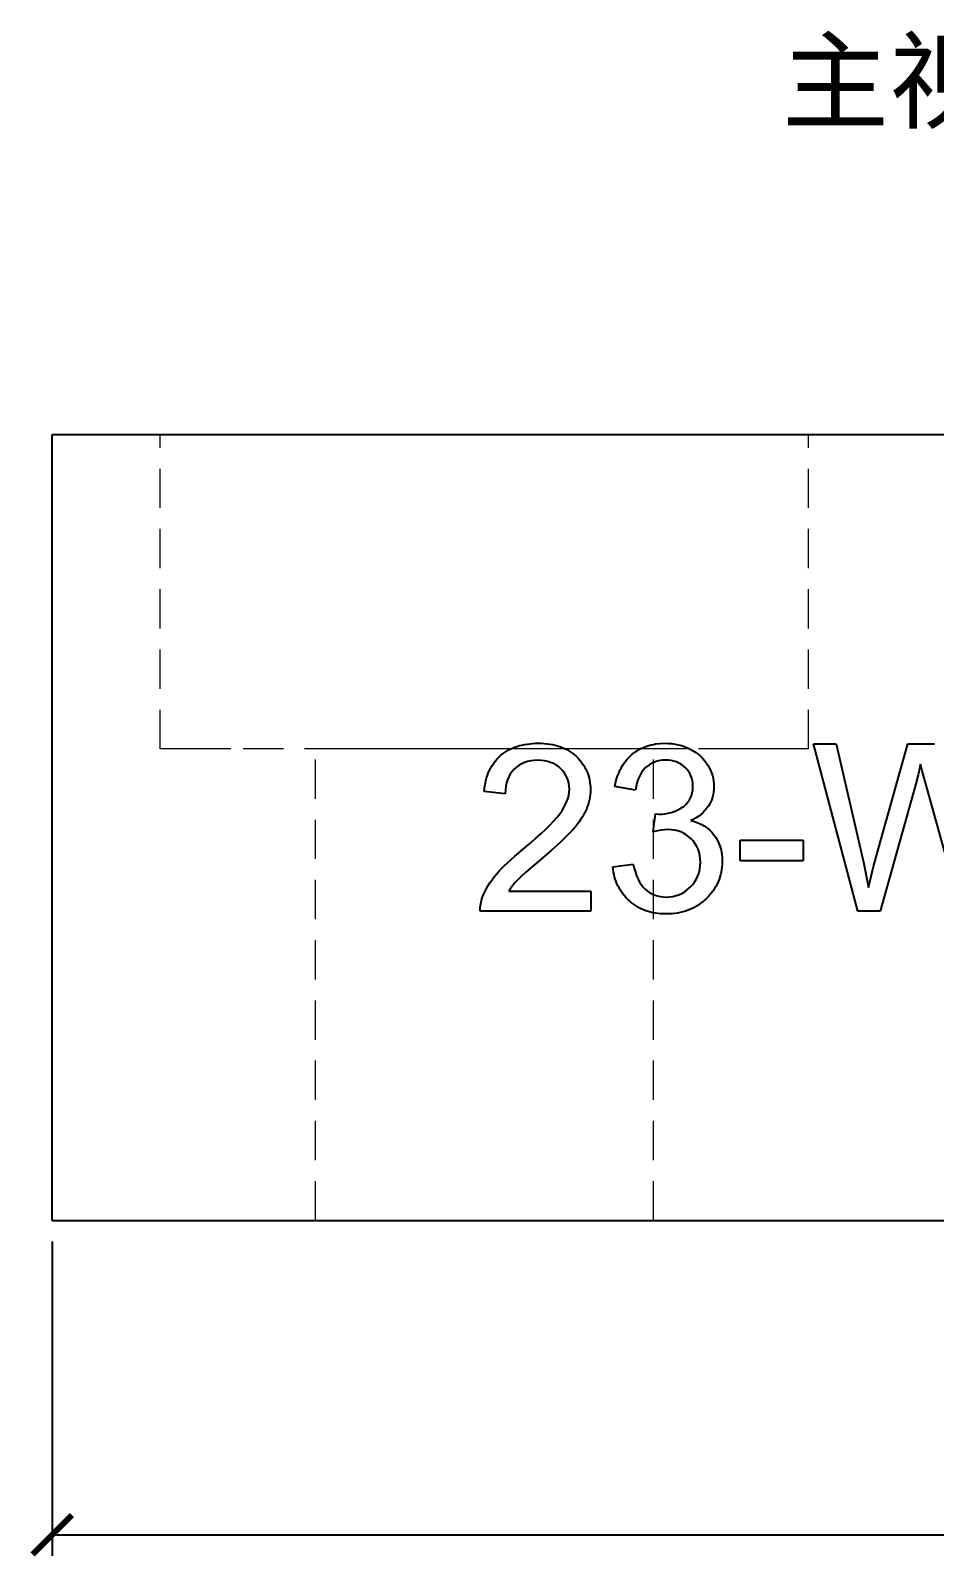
# Model space of a CAD drawing. Header units: millimetres. Extents: x 6 to 207, y 20 to 91.
# Drawn here: x 40.39 to 51.89, y 53.06 to 72.48 of the extents above; entities that cross this region are included whole.
import ezdxf
from ezdxf.enums import TextEntityAlignment as Align

# ---------------------------------------------------------------- set-up
doc = ezdxf.new("R2010")
doc.units = ezdxf.units.MM
doc.linetypes.add('WP_HIDDEN', pattern=[2.3, 1.5, -0.8])
for name, color, linetype, lineweight in [('ANNOTATIONS', 7, 'CONTINUOUS', 18), ('DIMENSIONS', 7, 'CONTINUOUS', 18), ('HIDDEN', 7, 'WP_HIDDEN', 13), ('VISIBLE', 7, 'CONTINUOUS', 25)]:
    doc.layers.add(name, color=color, linetype=linetype, lineweight=lineweight)
doc.styles.add('CJK', font='Arial Unicode.ttf')
doc.styles.add('OpenSansCondensed-Light', font='OpenSansCondensed-Light.ttf')
doc.dimstyles.new('EZDXF', dxfattribs={"dimtxt": 0.25, "dimasz": 0.175, "dimexe": 0.375, "dimexo": 0.125, "dimgap": 0.1, "dimtad": 1, "dimlfac": 100, "dimzin": 12, "dimdsep": 46, "dimtxsty": 'OpenSansCondensed-Light', "dimblk": 'ARCHTICK', "dimcen": 2.5, "dimazin": 3, "dimtfac": 0.5, "dimtmove": 2, "dimatfit": 3})

# ---------------------------------------------------------------- blocks, each defined once
blk = doc.blocks.new('_ARCHTICK')
at = {"color": 0, "linetype": 'BYBLOCK', "const_width": 0.15}
blk.add_lwpolyline([(-0.5, -0.5), (0.5, 0.5)], dxfattribs=at)

msp = doc.modelspace()

# ---------------------------------------------------------------- linework, layer by layer
at = {"layer": 'HIDDEN', "ltscale": 0.333333}
for p, q in [((42.04167, 63.33333), (42.04167, 67.33333)), ((50.29167, 63.33333), (50.29167, 67.33333)), ((44.01667, 57.33333), (44.01667, 63.33333)), ((48.31667, 57.33333), (48.31667, 63.33333))]:
    msp.add_line(p, q, dxfattribs=at)
for points in [[(50.29167, 67.33333), (50.18824, 67.33333), (49.88316, 67.33333), (49.39172, 67.33333), (48.73856, 67.33333), (47.95644, 67.33333), (47.08457, 67.33333), (46.16667, 67.33333), (45.24877, 67.33333), (44.3769, 67.33333), (43.59477, 67.33333), (42.94161, 67.33333), (42.45017, 67.33333), (42.14509, 67.33333), (42.04167, 67.33333)], [(50.29167, 63.33333), (50.18824, 63.33333), (49.88316, 63.33333), (49.39172, 63.33333), (48.73856, 63.33333), (47.95644, 63.33333), (47.08457, 63.33333), (46.16667, 63.33333), (45.24877, 63.33333), (44.3769, 63.33333), (43.59477, 63.33333), (42.94161, 63.33333), (42.45017, 63.33333), (42.14509, 63.33333), (42.04167, 63.33333)], [(48.31667, 63.33333), (48.26276, 63.33333), (48.10375, 63.33333), (47.8476, 63.33333), (47.50717, 63.33333), (47.09952, 63.33333), (46.64509, 63.33333), (46.16667, 63.33333), (45.68825, 63.33333), (45.23382, 63.33333), (44.82616, 63.33333), (44.48573, 63.33333), (44.22958, 63.33333), (44.07057, 63.33333), (44.01667, 63.33333)], [(48.31667, 57.33333), (48.26276, 57.33333), (48.10375, 57.33333), (47.8476, 57.33333), (47.50717, 57.33333), (47.09952, 57.33333), (46.64509, 57.33333), (46.16667, 57.33333), (45.68825, 57.33333), (45.23382, 57.33333), (44.82616, 57.33333), (44.48573, 57.33333), (44.22958, 57.33333), (44.07057, 57.33333), (44.01667, 57.33333)]]:
    msp.add_lwpolyline(points, dxfattribs=at)
at = {"layer": 'VISIBLE'}
for p, q in [((40.66667, 57.33333), (40.66667, 67.33333)), ((40.66667, 67.33333), (66.66667, 67.33333)), ((46.44244, 63.3019), (46.46829, 63.31727)), ((46.46829, 63.31727), (46.4951, 63.33141)), ((46.4951, 63.33141), (46.52288, 63.34431)), ((46.52288, 63.34431), (46.55162, 63.35599)), ((46.55162, 63.35599), (46.58132, 63.36644)), ((46.58132, 63.36644), (46.61198, 63.37566)), ((46.61198, 63.37566), (46.64361, 63.38365)), ((46.64361, 63.38365), (46.6762, 63.39041)), ((46.6762, 63.39041), (46.70975, 63.39594)), ((46.70975, 63.39594), (46.74427, 63.40025)), ((46.74427, 63.40025), (46.77975, 63.40332)), ((46.77975, 63.40332), (46.81619, 63.40516)), ((46.81619, 63.40516), (46.8536, 63.40578)), ((46.8536, 63.40578), (46.89135, 63.40512)), ((46.89135, 63.40512), (46.9281, 63.40313)), ((46.9281, 63.40313), (46.96386, 63.39981)), ((46.96386, 63.39981), (46.99862, 63.39517)), ((46.99862, 63.39517), (47.03239, 63.38921)), ((47.03239, 63.38921), (47.06515, 63.38192)), ((47.06515, 63.38192), (47.09692, 63.3733)), ((47.09692, 63.3733), (47.12769, 63.36336)), ((47.12769, 63.36336), (47.15747, 63.35209)), ((47.15747, 63.35209), (47.18625, 63.3395)), ((47.18625, 63.3395), (47.21403, 63.32558)), ((47.21403, 63.32558), (47.24081, 63.31034)), ((47.24081, 63.31034), (47.2666, 63.29377)), ((48.08795, 63.2953), (48.11077, 63.31052)), ((48.11077, 63.31052), (48.13424, 63.32461)), ((48.13424, 63.32461), (48.15836, 63.33758)), ((48.15836, 63.33758), (48.18312, 63.34941)), ((48.18312, 63.34941), (48.20853, 63.36012)), ((48.20853, 63.36012), (48.23458, 63.3697)), ((48.23458, 63.3697), (48.26128, 63.37816)), ((48.26128, 63.37816), (48.28862, 63.38549)), ((48.28862, 63.38549), (48.31662, 63.39169)), ((48.31662, 63.39169), (48.34525, 63.39676)), ((48.34525, 63.39676), (48.40446, 63.40352)), ((48.40446, 63.40352), (48.46626, 63.40578)), ((48.46626, 63.40578), (48.50933, 63.40461)), ((48.50933, 63.40461), (48.55155, 63.40111)), ((48.55155, 63.40111), (48.5929, 63.39528)), ((48.5929, 63.39528), (48.63339, 63.38711)), ((48.63339, 63.38711), (48.67303, 63.3766)), ((48.67303, 63.3766), (48.7118, 63.36377)), ((48.7118, 63.36377), (48.74971, 63.3486)), ((48.74971, 63.3486), (48.78676, 63.33109)), ((48.78676, 63.33109), (48.8223, 63.31157)), ((48.8223, 63.31157), (48.85569, 63.29035)), ((50.35301, 63.39708), (50.6416, 63.39708)), ((50.91715, 61.27104), (50.35301, 63.39708)), ((50.6416, 63.39708), (50.965, 62.00341)), ((51.15063, 61.96135), (51.55525, 63.39708)), ((51.55525, 63.39708), (51.8946, 63.39708)), ((46.25721, 63.11033), (46.27315, 63.13614)), ((46.27315, 63.13614), (46.29027, 63.16083)), ((46.29027, 63.16083), (46.30859, 63.1844)), ((46.30859, 63.1844), (46.32809, 63.20686)), ((46.32809, 63.20686), (46.34879, 63.2282)), ((46.34879, 63.2282), (46.37067, 63.24843)), ((46.37067, 63.24843), (46.39363, 63.26748)), ((46.39363, 63.26748), (46.41756, 63.28531)), ((46.41756, 63.28531), (46.44244, 63.3019)), ((46.60742, 63.12607), (46.57561, 63.10309)), ((46.64159, 63.14551), (46.60742, 63.12607)), ((46.67812, 63.16142), (46.64159, 63.14551)), ((46.71701, 63.17379), (46.67812, 63.16142)), ((46.75825, 63.18262), (46.71701, 63.17379)), ((46.80184, 63.18793), (46.75825, 63.18262)), ((46.8478, 63.18969), (46.80184, 63.18793)), ((46.89134, 63.18803), (46.8478, 63.18969)), ((46.93277, 63.18303), (46.89134, 63.18803)), ((46.9721, 63.17471), (46.93277, 63.18303)), ((47.00932, 63.16305), (46.9721, 63.17471)), ((47.04443, 63.14806), (47.00932, 63.16305)), ((47.07743, 63.12974), (47.04443, 63.14806)), ((47.10833, 63.10809), (47.07743, 63.12974)), ((47.2666, 63.29377), (47.29139, 63.27587)), ((47.29139, 63.27587), (47.31518, 63.25665)), ((47.31518, 63.25665), (47.33798, 63.2361)), ((47.33798, 63.2361), (47.35958, 63.21458)), ((47.35958, 63.21458), (47.37978, 63.19241)), ((47.37978, 63.19241), (47.3986, 63.16962)), ((47.3986, 63.16962), (47.41602, 63.14619)), ((47.41602, 63.14619), (47.43204, 63.12212)), ((47.43204, 63.12212), (47.44668, 63.09742)), ((47.91909, 63.1126), (47.93411, 63.13664)), ((47.93411, 63.13664), (47.95009, 63.15975)), ((47.95009, 63.15975), (47.96701, 63.18194)), ((47.96701, 63.18194), (47.98489, 63.20321)), ((47.98489, 63.20321), (48.00372, 63.22356)), ((48.00372, 63.22356), (48.0235, 63.24298)), ((48.0235, 63.24298), (48.04424, 63.26148)), ((48.04424, 63.26148), (48.06577, 63.27895)), ((48.06577, 63.27895), (48.08795, 63.2953)), ((48.24444, 63.11786), (48.21827, 63.09543)), ((48.2722, 63.1373), (48.24444, 63.11786)), ((48.30154, 63.15376), (48.2722, 63.1373)), ((48.33247, 63.16722), (48.30154, 63.15376)), ((48.36499, 63.17768), (48.33247, 63.16722)), ((48.39909, 63.18516), (48.36499, 63.17768)), ((48.43478, 63.18965), (48.39909, 63.18516)), ((48.47206, 63.19114), (48.43478, 63.18965)), ((48.5096, 63.18967), (48.47206, 63.19114)), ((48.54538, 63.18525), (48.5096, 63.18967)), ((48.5794, 63.17789), (48.54538, 63.18525)), ((48.61164, 63.16758), (48.5794, 63.17789)), ((48.64212, 63.15432), (48.61164, 63.16758)), ((48.67083, 63.13812), (48.64212, 63.15432)), ((48.69777, 63.11897), (48.67083, 63.13812)), ((48.72295, 63.09688), (48.69777, 63.11897)), ((48.85569, 63.29035), (48.88692, 63.26743)), ((48.88692, 63.26743), (48.91601, 63.24281)), ((48.91601, 63.24281), (48.94294, 63.21649)), ((48.94294, 63.21649), (48.96772, 63.18847)), ((48.96772, 63.18847), (48.99034, 63.15875)), ((48.99034, 63.15875), (49.01082, 63.12733)), ((49.01082, 63.12733), (49.029, 63.09482)), ((51.71767, 63.14039), (51.6854, 63.00479)), ((51.73943, 63.05482), (51.71767, 63.14039)), ((46.17898, 62.89843), (46.18658, 62.93205)), ((46.18658, 62.93205), (46.19538, 62.96455)), ((46.19538, 62.96455), (46.20537, 62.99594)), ((46.20537, 62.99594), (46.21655, 63.02621)), ((46.21655, 63.02621), (46.22891, 63.05537)), ((46.22891, 63.05537), (46.24247, 63.08341)), ((46.24247, 63.08341), (46.25721, 63.11033)), ((46.46095, 62.94171), (46.44837, 62.90119)), ((46.47701, 62.9795), (46.46095, 62.94171)), ((46.49657, 63.01458), (46.47701, 62.9795)), ((46.51962, 63.04694), (46.49657, 63.01458)), ((46.54615, 63.07658), (46.51962, 63.04694)), ((46.57561, 63.10309), (46.54615, 63.07658)), ((47.13712, 63.0831), (47.10833, 63.10809)), ((47.16312, 63.0557), (47.13712, 63.0831)), ((47.18566, 63.02677), (47.16312, 63.0557)), ((47.20472, 62.99633), (47.18566, 63.02677)), ((47.22033, 62.96436), (47.20472, 62.99633)), ((47.23246, 62.93089), (47.22033, 62.96436)), ((47.24113, 62.89589), (47.23246, 62.93089)), ((47.44668, 63.09742), (47.45991, 63.07209)), ((47.45991, 63.07209), (47.47176, 63.04612)), ((47.47176, 63.04612), (47.48221, 63.01952)), ((47.48221, 63.01952), (47.49127, 62.99228)), ((47.49127, 62.99228), (47.49893, 62.96441)), ((47.49893, 62.96441), (47.50521, 62.9359)), ((47.50521, 62.9359), (47.51008, 62.90676)), ((47.84057, 62.91847), (47.85825, 62.97855)), ((47.85825, 62.97855), (47.86851, 63.00721)), ((47.86851, 63.00721), (47.87973, 63.03494)), ((47.87973, 63.03494), (47.8919, 63.06175)), ((47.8919, 63.06175), (47.90502, 63.08763)), ((47.90502, 63.08763), (47.91909, 63.1126)), ((48.1197, 62.9384), (48.10678, 62.89802)), ((48.13488, 62.97579), (48.1197, 62.9384)), ((48.15233, 63.01018), (48.13488, 62.97579)), ((48.17204, 63.04159), (48.15233, 63.01018)), ((48.19402, 63.07001), (48.17204, 63.04159)), ((48.21827, 63.09543), (48.19402, 63.07001)), ((48.74572, 63.07254), (48.72295, 63.09688)), ((48.76546, 63.04667), (48.74572, 63.07254)), ((48.78216, 63.01925), (48.76546, 63.04667)), ((48.79582, 62.99029), (48.78216, 63.01925)), ((48.80645, 62.95979), (48.79582, 62.99029)), ((48.81404, 62.92775), (48.80645, 62.95979)), ((48.81859, 62.89416), (48.81404, 62.92775)), ((49.029, 63.09482), (49.04476, 63.0618)), ((49.04476, 63.0618), (49.0581, 63.02829)), ((49.0581, 63.02829), (49.06901, 62.99428)), ((49.06901, 62.99428), (49.07749, 62.95977)), ((49.07749, 62.95977), (49.08356, 62.92476)), ((49.08356, 62.92476), (49.08719, 62.88925)), ((51.6854, 63.00479), (51.65531, 62.89095)), ((51.78438, 62.89095), (51.73943, 63.05482)), ((46.16329, 62.79088), (46.16733, 62.82785)), ((46.43158, 62.76333), (46.16329, 62.79088)), ((46.16733, 62.82785), (46.17256, 62.8637)), ((46.17256, 62.8637), (46.17898, 62.89843)), ((46.43369, 62.812), (46.43158, 62.76333)), ((46.43929, 62.85795), (46.43369, 62.812)), ((46.44837, 62.90119), (46.43929, 62.85795)), ((47.23093, 62.70784), (47.24045, 62.74624)), ((47.24045, 62.74624), (47.24616, 62.78407)), ((47.24633, 62.85937), (47.24113, 62.89589)), ((47.24616, 62.78407), (47.24806, 62.82134)), ((47.24806, 62.82134), (47.24633, 62.85937)), ((47.51309, 62.752), (47.50901, 62.72043)), ((47.51008, 62.90676), (47.51357, 62.87699)), ((47.51554, 62.7837), (47.51309, 62.752)), ((47.51357, 62.87699), (47.51566, 62.84658)), ((47.51635, 62.81554), (47.51554, 62.7837)), ((47.51566, 62.84658), (47.51635, 62.81554)), ((47.8267, 62.85469), (47.84057, 62.91847)), ((48.08775, 62.80828), (47.8267, 62.85469)), ((48.09613, 62.85465), (48.08775, 62.80828)), ((48.10678, 62.89802), (48.09613, 62.85465)), ((48.79457, 62.71847), (48.80135, 62.73634)), ((48.80135, 62.73634), (48.81177, 62.77429)), ((48.81177, 62.77429), (48.81803, 62.8152)), ((48.81803, 62.8152), (48.82011, 62.85904)), ((48.82011, 62.85904), (48.81859, 62.89416)), ((49.078, 62.75338), (49.06991, 62.72163)), ((49.08378, 62.7859), (49.078, 62.75338)), ((49.08725, 62.81918), (49.08378, 62.7859)), ((49.08719, 62.88925), (49.0884, 62.85324)), ((49.0884, 62.85324), (49.08725, 62.81918)), ((51.65531, 62.89095), (51.20429, 61.27104)), ((52.2325, 61.27104), (51.78438, 62.89095)), ((47.12624, 62.50736), (47.15479, 62.54859)), ((47.15479, 62.54859), (47.17954, 62.58925)), ((47.17954, 62.58925), (47.20048, 62.62935)), ((47.20048, 62.62935), (47.21761, 62.66888)), ((47.21761, 62.66888), (47.23093, 62.70784)), ((47.45002, 62.53362), (47.43374, 62.50219)), ((47.46415, 62.56465), (47.45002, 62.53362)), ((47.47638, 62.59553), (47.46415, 62.56465)), ((47.48699, 62.62655), (47.47638, 62.59553)), ((47.49596, 62.65771), (47.48699, 62.62655)), ((47.5033, 62.689), (47.49596, 62.65771)), ((47.50901, 62.72043), (47.5033, 62.689)), ((48.54493, 62.52549), (48.58193, 62.53773)), ((48.58193, 62.53773), (48.6179, 62.55268)), ((48.6179, 62.55268), (48.65281, 62.57036)), ((48.65281, 62.57036), (48.68669, 62.59075)), ((48.68669, 62.59075), (48.70285, 62.60199)), ((48.70285, 62.60199), (48.71796, 62.61398)), ((48.71796, 62.61398), (48.73203, 62.62669)), ((48.73203, 62.62669), (48.74506, 62.64015)), ((48.74506, 62.64015), (48.75705, 62.65434)), ((48.75705, 62.65434), (48.76799, 62.66927)), ((48.76799, 62.66927), (48.7779, 62.68493)), ((48.7779, 62.68493), (48.78676, 62.70133)), ((48.78676, 62.70133), (48.79457, 62.71847)), ((48.97302, 62.54869), (48.94898, 62.52404)), ((48.99484, 62.5748), (48.97302, 62.54869)), ((49.01444, 62.60235), (48.99484, 62.5748)), ((49.03178, 62.63102), (49.01444, 62.60235)), ((49.0468, 62.66045), (49.03178, 62.63102)), ((49.05951, 62.69066), (49.0468, 62.66045)), ((49.06991, 62.72163), (49.05951, 62.69066)), ((46.94823, 62.31176), (47.00327, 62.3662)), ((47.00327, 62.3662), (47.05128, 62.41695)), ((47.05128, 62.41695), (47.09228, 62.464)), ((47.09228, 62.464), (47.12624, 62.50736)), ((47.32004, 62.33893), (47.29084, 62.30505)), ((47.34709, 62.3724), (47.32004, 62.33893)), ((47.37198, 62.40546), (47.34709, 62.3724)), ((47.39472, 62.43811), (47.37198, 62.40546)), ((47.4153, 62.47036), (47.39472, 62.43811)), ((47.43374, 62.50219), (47.4153, 62.47036)), ((48.31543, 62.2775), (48.34444, 62.50664)), ((48.34444, 62.50664), (48.38649, 62.50374)), ((48.38649, 62.50374), (48.42767, 62.5051)), ((48.42767, 62.5051), (48.4678, 62.50917)), ((48.4678, 62.50917), (48.50688, 62.51597)), ((48.50688, 62.51597), (48.54493, 62.52549)), ((48.8306, 62.43993), (48.79546, 62.42252)), ((48.79546, 62.42252), (48.84128, 62.41018)), ((48.86353, 62.45878), (48.8306, 62.43993)), ((48.84128, 62.41018), (48.88447, 62.39492)), ((48.89423, 62.47908), (48.86353, 62.45878)), ((48.88447, 62.39492), (48.92503, 62.37674)), ((48.92272, 62.50083), (48.89423, 62.47908)), ((48.94898, 62.52404), (48.92272, 62.50083)), ((48.92503, 62.37674), (48.96296, 62.35563)), ((48.96296, 62.35563), (48.99826, 62.3316)), ((46.74096, 62.12628), (46.81707, 62.1918)), ((46.81707, 62.1918), (46.88616, 62.25363)), ((46.88616, 62.25363), (46.94823, 62.31176)), ((47.12969, 62.14335), (47.01906, 62.04347)), ((47.22028, 62.23055), (47.12969, 62.14335)), ((47.25807, 62.26939), (47.22028, 62.23055)), ((47.29084, 62.30505), (47.25807, 62.26939)), ((48.36827, 62.29019), (48.31543, 62.2775)), ((48.41658, 62.29925), (48.36827, 62.29019)), ((48.46036, 62.30469), (48.41658, 62.29925)), ((48.49961, 62.3065), (48.46036, 62.30469)), ((48.54393, 62.30468), (48.49961, 62.3065)), ((48.58626, 62.29921), (48.54393, 62.30468)), ((48.6266, 62.29009), (48.58626, 62.29921)), ((48.66494, 62.27732), (48.6266, 62.29009)), ((48.70128, 62.2609), (48.66494, 62.27732)), ((48.73564, 62.24084), (48.70128, 62.2609)), ((48.76799, 62.21712), (48.73564, 62.24084)), ((48.79836, 62.18976), (48.76799, 62.21712)), ((48.82589, 62.15959), (48.79836, 62.18976)), ((48.84975, 62.12745), (48.82589, 62.15959)), ((48.99826, 62.3316), (49.03094, 62.30465)), ((49.03094, 62.30465), (49.06099, 62.27477)), ((49.06099, 62.27477), (49.0884, 62.24197)), ((49.0884, 62.24197), (49.11288, 62.20663)), ((49.11288, 62.20663), (49.13409, 62.16914)), ((49.13409, 62.16914), (49.15203, 62.1295)), ((49.42196, 62.17163), (50.22393, 62.17163)), ((49.42196, 61.90914), (49.42196, 62.17163)), ((50.22393, 62.17163), (50.22393, 61.90914)), ((46.46077, 61.88521), (46.55272, 61.96842)), ((46.55272, 61.96842), (46.65782, 62.05706)), ((46.65782, 62.05706), (46.74096, 62.12628)), ((47.01906, 62.04347), (46.8884, 61.93089)), ((48.86994, 62.09333), (48.84975, 62.12745)), ((48.88646, 62.05725), (48.86994, 62.09333)), ((48.89931, 62.01919), (48.88646, 62.05725)), ((48.90849, 61.97916), (48.89931, 62.01919)), ((48.91399, 61.93716), (48.90849, 61.97916)), ((49.15203, 62.1295), (49.16672, 62.0877)), ((49.16672, 62.0877), (49.17814, 62.04375)), ((49.17814, 62.04375), (49.18629, 61.99765)), ((49.18629, 61.99765), (49.19119, 61.9494)), ((49.19119, 61.9494), (49.19282, 61.89899)), ((50.965, 62.00341), (50.9902, 61.89409)), ((51.11945, 61.83699), (51.15063, 61.96135)), ((46.31629, 61.73511), (46.34748, 61.7706)), ((46.34748, 61.7706), (46.38196, 61.80744)), ((46.38196, 61.80744), (46.41972, 61.84565)), ((46.41972, 61.84565), (46.46077, 61.88521)), ((46.69552, 61.76539), (46.63063, 61.70643)), ((46.78145, 61.84021), (46.69552, 61.76539)), ((46.8884, 61.93089), (46.78145, 61.84021)), ((47.8006, 61.83228), (48.06164, 61.86708)), ((47.80448, 61.79949), (47.8006, 61.83228)), ((47.80961, 61.76747), (47.80448, 61.79949)), ((47.81597, 61.73622), (47.80961, 61.76747)), ((48.06164, 61.86708), (48.07387, 61.81355)), ((48.07387, 61.81355), (48.08806, 61.76389)), ((48.08806, 61.76389), (48.10423, 61.71811)), ((48.8841, 61.71989), (48.89798, 61.76036)), ((48.89798, 61.76036), (48.9079, 61.80273)), ((48.9079, 61.80273), (48.91384, 61.84701)), ((48.91384, 61.84701), (48.91583, 61.89319)), ((48.91583, 61.89319), (48.91399, 61.93716)), ((49.18013, 61.76507), (49.17299, 61.73325)), ((49.18568, 61.79756), (49.18013, 61.76507)), ((49.18965, 61.8307), (49.18568, 61.79756)), ((49.19203, 61.86452), (49.18965, 61.8307)), ((49.19282, 61.89899), (49.19203, 61.86452)), ((50.22393, 61.90914), (49.42196, 61.90914)), ((50.9902, 61.89409), (51.01359, 61.78515)), ((51.01359, 61.78515), (51.03516, 61.67656)), ((51.05492, 61.56834), (51.11945, 61.83699)), ((46.19376, 61.55939), (46.21423, 61.5948)), ((46.21423, 61.5948), (46.23672, 61.63008)), ((46.23672, 61.63008), (46.26122, 61.66523)), ((46.26122, 61.66523), (46.28775, 61.70024)), ((46.28775, 61.70024), (46.31629, 61.73511)), ((46.52585, 61.59281), (46.49974, 61.55741)), ((46.55485, 61.62811), (46.52585, 61.59281)), ((46.58676, 61.66333), (46.55485, 61.62811)), ((46.63063, 61.70643), (46.58676, 61.66333)), ((47.82358, 61.70575), (47.81597, 61.73622)), ((47.83242, 61.67604), (47.82358, 61.70575)), ((47.84251, 61.6471), (47.83242, 61.67604)), ((47.85384, 61.61894), (47.84251, 61.6471)), ((47.8664, 61.59154), (47.85384, 61.61894)), ((47.88021, 61.56491), (47.8664, 61.59154)), ((47.89526, 61.53906), (47.88021, 61.56491)), ((48.10423, 61.71811), (48.12237, 61.6762)), ((48.12237, 61.6762), (48.14248, 61.63816)), ((48.14248, 61.63816), (48.16456, 61.604)), ((48.16456, 61.604), (48.18862, 61.57372)), ((48.18862, 61.57372), (48.21464, 61.54731)), ((48.75631, 61.54713), (48.78893, 61.57704)), ((48.78893, 61.57704), (48.81867, 61.60989)), ((48.81867, 61.60989), (48.84445, 61.64466)), ((48.84445, 61.64466), (48.86626, 61.68132)), ((48.86626, 61.68132), (48.8841, 61.71989)), ((49.11351, 61.58407), (49.09686, 61.55623)), ((49.12858, 61.61258), (49.11351, 61.58407)), ((49.14206, 61.64175), (49.12858, 61.61258)), ((49.15396, 61.67159), (49.14206, 61.64175)), ((49.16427, 61.70209), (49.15396, 61.67159)), ((49.17299, 61.73325), (49.16427, 61.70209)), ((51.03516, 61.67656), (51.05492, 61.56834)), ((46.12014, 61.36349), (46.13002, 61.40836)), ((46.13002, 61.40836), (46.14444, 61.45232)), ((46.14444, 61.45232), (46.15886, 61.48814)), ((46.15886, 61.48814), (46.1753, 61.52383)), ((46.1753, 61.52383), (46.19376, 61.55939)), ((46.49974, 61.55741), (46.47654, 61.52193)), ((46.47654, 61.52193), (47.51925, 61.52193)), ((47.51925, 61.52193), (47.51925, 61.27104)), ((47.91155, 61.51398), (47.89526, 61.53906)), ((47.92908, 61.48966), (47.91155, 61.51398)), ((47.94785, 61.46612), (47.92908, 61.48966)), ((47.96786, 61.44334), (47.94785, 61.46612)), ((47.98912, 61.42134), (47.96786, 61.44334)), ((48.01161, 61.40011), (47.98912, 61.42134)), ((48.03509, 61.37991), (48.01161, 61.40011)), ((48.05932, 61.36102), (48.03509, 61.37991)), ((48.21464, 61.54731), (48.24239, 61.52437)), ((48.24239, 61.52437), (48.27161, 61.50448)), ((48.27161, 61.50448), (48.3023, 61.48766)), ((48.3023, 61.48766), (48.33447, 61.47389)), ((48.33447, 61.47389), (48.3681, 61.46318)), ((48.3681, 61.46318), (48.40322, 61.45554)), ((48.40322, 61.45554), (48.4398, 61.45095)), ((48.4398, 61.45095), (48.47786, 61.44942)), ((48.47786, 61.44942), (48.52301, 61.45141)), ((48.52301, 61.45141), (48.56637, 61.45739)), ((48.56637, 61.45739), (48.60794, 61.46736)), ((48.60794, 61.46736), (48.64772, 61.48132)), ((48.64772, 61.48132), (48.6857, 61.49927)), ((48.6857, 61.49927), (48.7219, 61.5212)), ((48.7219, 61.5212), (48.75631, 61.54713)), ((48.93735, 61.38156), (48.90988, 61.36114)), ((48.96399, 61.40349), (48.93735, 61.38156)), ((48.98979, 61.42694), (48.96399, 61.40349)), ((49.01437, 61.45147), (48.98979, 61.42694)), ((49.03737, 61.47667), (49.01437, 61.45147)), ((49.05879, 61.50252), (49.03737, 61.47667)), ((49.07862, 61.52904), (49.05879, 61.50252)), ((49.09686, 61.55623), (49.07862, 61.52904)), ((46.11398, 61.27104), (46.1148, 61.31772)), ((47.51925, 61.27104), (46.11398, 61.27104)), ((46.1148, 61.31772), (46.12014, 61.36349)), ((48.08429, 61.34343), (48.05932, 61.36102)), ((48.11, 61.32715), (48.08429, 61.34343)), ((48.13645, 61.31216), (48.11, 61.32715)), ((48.16364, 61.29848), (48.13645, 61.31216)), ((48.19158, 61.2861), (48.16364, 61.29848)), ((48.22026, 61.27503), (48.19158, 61.2861)), ((48.24968, 61.26526), (48.22026, 61.27503)), ((48.27984, 61.25679), (48.24968, 61.26526)), ((48.31075, 61.24962), (48.27984, 61.25679)), ((48.3424, 61.24376), (48.31075, 61.24962)), ((48.37479, 61.2392), (48.3424, 61.24376)), ((48.40792, 61.23594), (48.37479, 61.2392)), ((48.44179, 61.23398), (48.40792, 61.23594)), ((48.47641, 61.23333), (48.44179, 61.23398)), ((48.51478, 61.23409), (48.47641, 61.23333)), ((48.55232, 61.23636), (48.51478, 61.23409)), ((48.58902, 61.24014), (48.55232, 61.23636)), ((48.62487, 61.24543), (48.58902, 61.24014)), ((48.6599, 61.25224), (48.62487, 61.24543)), ((48.69408, 61.26056), (48.6599, 61.25224)), ((48.72742, 61.27039), (48.69408, 61.26056)), ((48.75993, 61.28173), (48.72742, 61.27039)), ((48.79159, 61.29459), (48.75993, 61.28173)), ((48.82242, 61.30896), (48.79159, 61.29459)), ((48.85241, 61.32484), (48.82242, 61.30896)), ((48.88157, 61.34224), (48.85241, 61.32484)), ((48.90988, 61.36114), (48.88157, 61.34224)), ((51.20429, 61.27104), (50.91715, 61.27104)), ((40.66667, 57.33333), (66.66667, 57.33333))]:
    msp.add_line(p, q, dxfattribs=at)

# ---------------------------------------------------------------- texts
at = {"layer": 'ANNOTATIONS', "style": 'CJK'}
msp.add_text('主视图 X / Z', height=1, dxfattribs=at).set_placement((53.66667, 71.33333), align=Align.CENTER)

# ---------------------------------------------------------------- dimensions: what is measured, and where the dimension line sits
at = {"layer": 'DIMENSIONS'}
msp.add_linear_dim(base=(40.66667, 53.33333), p1=(40.66667, 57.33333), p2=(66.66667, 57.33333), dimstyle='EZDXF', override={"dimtxt": 0.866667, "dimasz": 0.5, "dimexe": 0.266667, "dimexo": 0.266667, "dimgap": 0.333333, "dimdec": 4, "dimlfac": 1, "dimzin": 8, "dimtxsty": 'CJK', "dimclrd": 7, "dimclre": 7, "dimclrt": 7}, dxfattribs=at).render()

doc.saveas('drawing.dxf')
